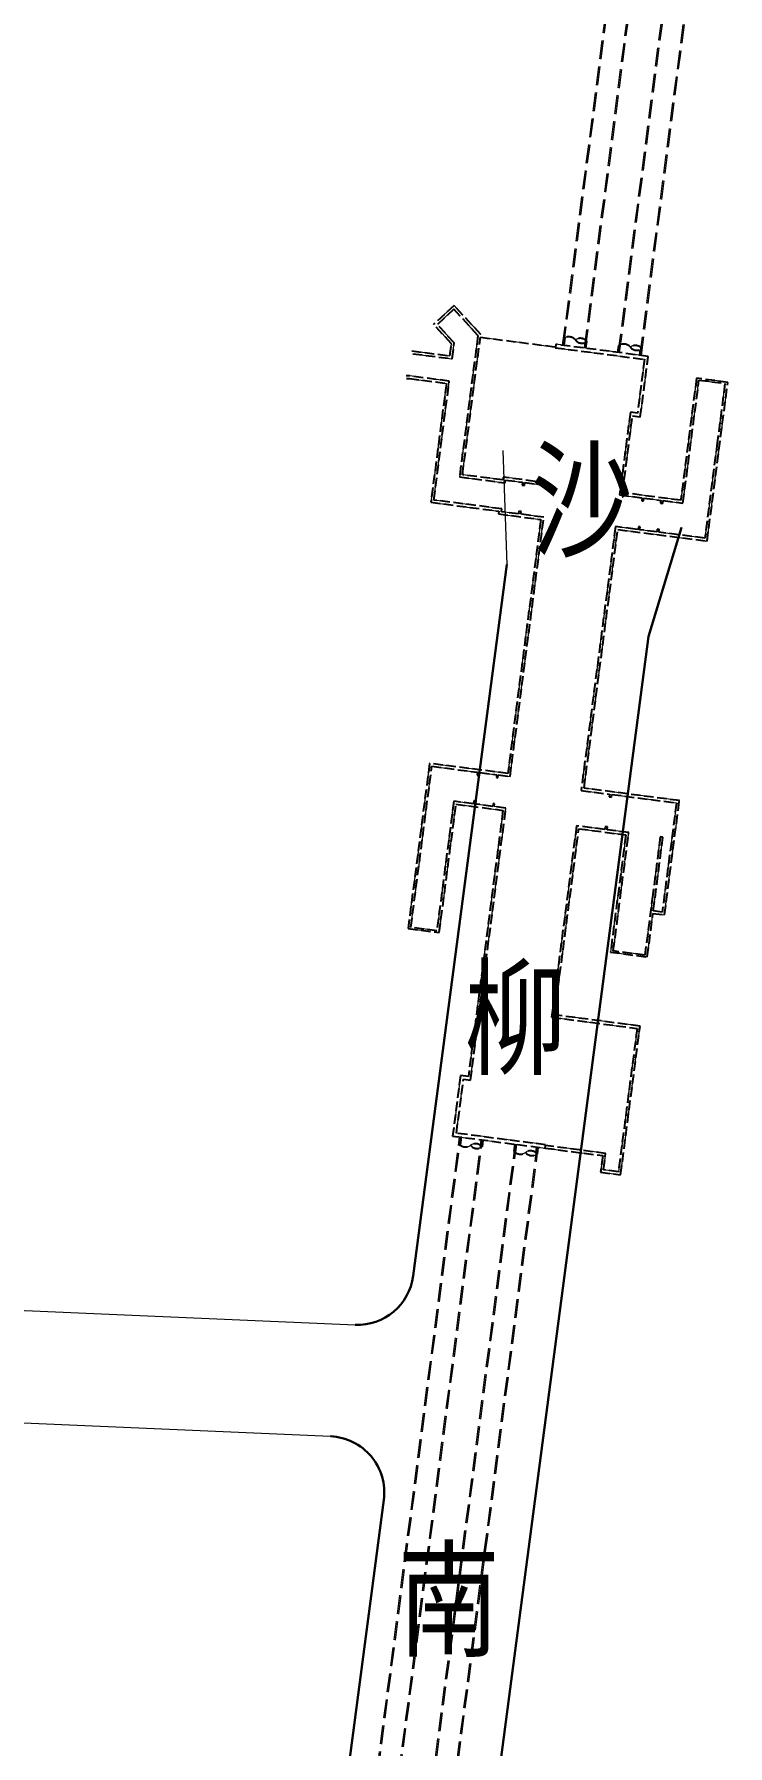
# Model space of a CAD drawing. Extents: x 0 to 531375, y 0 to 4335249.
# Drawn here: x 498031.7 to 498216.9, y 4328596.1 to 4329052.7 of the extents above; entities that cross this region are included whole.
import ezdxf

# ---------------------------------------------------------------- set-up
doc = ezdxf.new("R2010")
doc.units = 0
doc.linetypes.add('DASH', pattern=[0.35, 0.25, -0.1])
doc.layers.get('0').update_dxf_attribs({"lineweight": 15})
for name, color, linetype, lineweight in [('ZHUCIBX', 7, 'Continuous', 15), ('地铁', 4, 'Continuous', 15), ('路名', 7, 'Continuous', 15), ('道路偏置线', 3, 'Continuous', 30)]:
    doc.layers.add(name, color=color, linetype=linetype, lineweight=lineweight)
doc.styles.get("Standard").update_dxf_attribs({"font": '', "width": 0.7})
doc.styles.get('Standard').set_extended_font_data('仿宋_GB2312')

# ---------------------------------------------------------------- blocks, each defined once
blk = doc.blocks.new('总图提取 2015 11 6')
at = {"layer": '地铁', "linetype": 'DASH', "lineweight": -3, "ltscale": 10}
for p, q in [((107184.94, 296564.79), (107179.49, 296559.78)), ((107192.05, 296557.05), (107184.94, 296564.79)), ((107184.26, 296554.59), (107179.49, 296559.78)), ((107184.9, 296563.8), (107180.48, 296559.74)), ((107185, 296554.82), (107180.48, 296559.74)), ((107191.31, 296556.82), (107184.9, 296563.8)), ((107173.67, 296552.69), (107183.84, 296551.37)), ((107173.94, 296551.95), (107184.45, 296550.58)), ((107183.84, 296551.37), (107184.26, 296554.59)), ((107184.45, 296550.58), (107185, 296554.82))]:
    blk.add_line(p, q, dxfattribs=at)
for points in [[(107191.31, 296556.82), (107186.39, 296519.07), (107198.59, 296517.48), (107198.69, 296518.22), (107203.25, 296517.63), (107203.15, 296516.88), (107203.75, 296516.8), (107203.84, 296517.55), (107209.99, 296516.75), (107210.08, 296517.44), (107198.08, 296519), (107197.99, 296518.26), (107187.18, 296519.67), (107191.96, 296556.36), (107211.99, 296553.75), (107211.96, 296553.55), (107235.76, 296550.45), (107233.89, 296536.07), (107232, 296536.32), (107229.13, 296514.26), (107235.18, 296513.47), (107235.08, 296512.73), (107235.48, 296512.67), (107235.58, 296513.42), (107240.14, 296512.82), (107240.04, 296512.08), (107240.64, 296512), (107240.73, 296512.75), (107246.04, 296512.06), (107250.32, 296544.9), (107257.26, 296544), (107255.19, 296528.14), (107251.88, 296502.72), (107239.64, 296504.32), (107239.73, 296505.06), (107239.14, 296505.14), (107239.04, 296504.39), (107234.48, 296504.99), (107234.58, 296505.73), (107234.18, 296505.78), (107234.08, 296505.04), (107233.29, 296505.14), (107228.03, 296505.83), (107218.86, 296435.42), (107226.45, 296434.43), (107226.35, 296433.69), (107226.95, 296433.61), (107227.04, 296434.36), (107244.3, 296432.11), (107240.51, 296403), (107238.13, 296403.31), (107240.69, 296423), (107240, 296423.09), (107237.99, 296407.65), (107235.88, 296391.5), (107227.45, 296392.6), (107231.57, 296424.19), (107225.82, 296424.94), (107225.91, 296425.68), (107225.32, 296425.76), (107225.22, 296425.01), (107217.64, 296426), (107210.98, 296374.93), (107233.79, 296371.96), (107228.81, 296333.68), (107224.84, 296334.2), (107225.41, 296338.61), (107209.35, 296340.71), (107209.38, 296340.9), (107185.58, 296344), (107187.45, 296358.38), (107189.33, 296358.14), (107198.79, 296430.72), (107195.66, 296431.13), (107195.76, 296431.89), (107195.37, 296431.95), (107195.27, 296431.18), (107190.71, 296431.78), (107190.81, 296432.54), (107190.21, 296432.62), (107190.11, 296431.85), (107184.86, 296432.54), (107180.36, 296398), (107173.42, 296398.91), (107179.01, 296441.87), (107191.21, 296440.28), (107191.11, 296439.54), (107191.71, 296439.46), (107191.8, 296440.21), (107196.37, 296439.61), (107196.27, 296438.87), (107196.66, 296438.81), (107196.76, 296439.56), (107199.89, 296439.15), (107208.89, 296508.32)], [(107214.36, 296554.14), (107214.63, 296556.23)], [(107220.16, 296553.39), (107220.4, 296555.21)], [(107209.26, 296340.01), (107224.63, 296338.01), (107224.05, 296333.6), (107229.41, 296332.9), (107234.58, 296372.57), (107211.77, 296375.54), (107218.24, 296425.22), (107230.78, 296423.58), (107226.71, 296392.3), (107236.53, 296391.02), (107238.04, 296402.62), (107241.11, 296402.22), (107245.08, 296432.71), (107219.65, 296436.02), (107228.64, 296505.04), (107252.48, 296501.94), (107258, 296544.3), (107249.67, 296545.39), (107245.43, 296512.84), (107229.91, 296514.86), (107232.58, 296535.34), (107234.66, 296535.06), (107236.77, 296551.23), (107212.08, 296554.44), (107211.99, 296553.75)], [(107219.81, 296553.43), (107220.01, 296554.97)], [(107229.03, 296552.23), (107229.31, 296554.32)], [(107234.49, 296551.52), (107234.69, 296553.06)], [(107234.84, 296551.48), (107235.07, 296553.29)], [(107208.89, 296508.32), (107202.75, 296509.12), (107202.84, 296509.86), (107202.25, 296509.94), (107202.15, 296509.2), (107197.59, 296509.79), (107197.69, 296510.54), (107179.54, 296512.9), (107183.67, 296544.63), (107173.14, 296546), (107172.13, 296546.05)], [(107172.26, 296545.34), (107173.06, 296545.31), (107182.89, 296544.02), (107178.76, 296512.3), (107196.9, 296509.93), (107196.81, 296509.19), (107208.11, 296507.72), (107199.28, 296439.94), (107178.41, 296442.66), (107172.67, 296398.6), (107181, 296397.52), (107185.46, 296431.75), (107198, 296430.12), (107188.76, 296359.12), (107186.67, 296359.39), (107184.57, 296343.23), (107209.26, 296340.01), (107209.35, 296340.71)], [(107186.85, 296342.93), (107186.58, 296340.84)], [(107192.3, 296342.22), (107192.1, 296340.68)], [(107192.65, 296342.17), (107192.41, 296340.35)], [(107201.52, 296341.02), (107201.25, 296338.92)], [(107206.98, 296340.31), (107206.78, 296338.76)], [(107207.33, 296340.26), (107207.09, 296338.44)]]:
    blk.add_lwpolyline(points, dxfattribs=at)
for points in [[(107214.01, 296554.19), (107214.25, 296556.01, -0.404347), (107217.32, 296555.61, 0.407198), (107220.4, 296555.21, 0.404683), (107217.32, 296555.61)], [(107228.69, 296552.28), (107228.92, 296554.09, -0.404347), (107232, 296553.69, 0.407211), (107235.07, 296553.29, 0.404696), (107232, 296553.69)], [(107186.5, 296342.97), (107186.26, 296341.16, 0.404347), (107189.34, 296340.76, -0.407198), (107192.41, 296340.35, -0.404683), (107189.34, 296340.76)], [(107201.18, 296341.06), (107200.94, 296339.24, 0.404347), (107204.01, 296338.84, -0.407198), (107207.09, 296338.44, -0.404683), (107204.01, 296338.84)]]:
    blk.add_lwpolyline(points, format="xyb", dxfattribs=at)
blk = doc.blocks.new('A$C1FB5052D')
blk.add_blockref('总图提取 2015 11 6', (-107044.53, -294821.73))
blk = doc.blocks.new('天津2000地铁')
at = {"layer": '地铁', "linetype": 'DASH', "ltscale": 20}
for p, q in [((169.39, 1732.48), (189.3, 1885.33)), ((169.73, 1732.43), (189.64, 1885.28)), ((175.19, 1731.72), (195.1, 1884.57)), ((175.54, 1731.68), (195.44, 1884.53)), ((184.26, 1730.54), (196.62, 1825.46)), ((184.61, 1730.5), (196.97, 1825.41)), ((190.06, 1729.79), (202.43, 1824.7)), ((190.41, 1729.74), (202.77, 1824.66)), ((140.42, 1743.06), (134.97, 1738.05)), ((140.38, 1742.07), (135.96, 1738.01)), ((146.79, 1735.09), (140.38, 1742.07)), ((147.52, 1735.33), (140.42, 1743.06)), ((139.74, 1732.86), (134.97, 1738.05)), ((140.47, 1733.09), (135.96, 1738.01)), ((129.15, 1730.96), (139.32, 1729.64)), ((139.32, 1729.64), (139.74, 1732.86)), ((139.92, 1728.85), (140.47, 1733.09)), ((129.42, 1730.22), (139.92, 1728.85)), ((115.36, 1317.67), (141.88, 1521.26)), ((115.71, 1317.63), (142.22, 1521.22)), ((121.16, 1316.92), (147.68, 1520.51)), ((121.51, 1316.87), (148.02, 1520.46)), ((124.6, 1272.51), (156.75, 1519.32)), ((124.95, 1272.46), (157.1, 1519.28)), ((130.4, 1271.75), (162.55, 1518.57)), ((130.75, 1271.71), (162.9, 1518.52))]:
    blk.add_line(p, q, dxfattribs=at)
for points in [[(146.79, 1735.09), (141.87, 1697.34), (154.07, 1695.75), (154.16, 1696.49), (158.72, 1695.9), (158.63, 1695.15), (159.22, 1695.08), (159.32, 1695.82), (165.47, 1695.02), (165.56, 1695.72), (153.56, 1697.28), (153.46, 1696.53), (142.65, 1697.94), (147.43, 1734.63), (167.46, 1732.02), (167.44, 1731.82), (191.24, 1728.72), (189.36, 1714.35), (187.48, 1714.59), (184.6, 1692.53), (190.65, 1691.74), (190.56, 1691), (190.95, 1690.95), (191.05, 1691.69), (195.61, 1691.1), (195.52, 1690.35), (196.11, 1690.28), (196.21, 1691.02), (201.51, 1690.33), (205.79, 1723.18), (212.73, 1722.27), (210.67, 1706.41), (207.36, 1680.99), (195.11, 1682.59), (195.21, 1683.33), (194.61, 1683.41), (194.52, 1682.67), (189.95, 1683.26), (190.05, 1684), (189.65, 1684.06), (189.56, 1683.31), (188.76, 1683.41), (183.51, 1684.1), (174.34, 1613.69), (181.92, 1612.71), (181.83, 1611.96), (182.42, 1611.88), (182.52, 1612.63), (199.77, 1610.38), (195.98, 1581.28), (193.6, 1581.59), (196.17, 1601.27), (195.47, 1601.36), (193.46, 1585.92), (191.36, 1569.78), (182.93, 1570.88), (187.04, 1602.46), (181.29, 1603.21), (181.39, 1603.95), (180.79, 1604.03), (180.7, 1603.29), (173.11, 1604.27), (166.46, 1553.2), (189.27, 1550.23), (184.28, 1511.96), (180.31, 1512.47), (180.89, 1516.89), (164.82, 1518.98), (164.85, 1519.18), (141.05, 1522.28), (142.92, 1536.66), (144.81, 1536.41), (154.26, 1609), (151.14, 1609.4), (151.24, 1610.17), (150.84, 1610.22), (150.74, 1609.46), (146.18, 1610.05), (146.28, 1610.81), (145.68, 1610.89), (145.59, 1610.13), (140.33, 1610.81), (135.83, 1576.28), (128.89, 1577.18), (134.49, 1620.15), (146.68, 1618.56), (146.59, 1617.81), (147.18, 1617.73), (147.28, 1618.48), (151.84, 1617.88), (151.74, 1617.14), (152.14, 1617.09), (152.24, 1617.83), (155.36, 1617.43), (164.37, 1686.59)], [(164.73, 1518.29), (180.1, 1516.28), (179.53, 1511.87), (184.88, 1511.17), (190.05, 1550.84), (167.24, 1553.81), (173.71, 1603.49), (186.26, 1601.86), (182.18, 1570.57), (192, 1569.29), (193.51, 1580.89), (196.59, 1580.49), (200.56, 1610.98), (175.12, 1614.3), (184.11, 1683.31), (207.96, 1680.21), (213.48, 1722.58), (205.15, 1723.66), (200.91, 1691.11), (185.39, 1693.13), (188.06, 1713.61), (190.14, 1713.34), (192.24, 1729.5), (167.55, 1732.72), (167.46, 1732.02)], [(169.83, 1732.42), (170.11, 1734.51)], [(175.29, 1731.71), (175.49, 1733.25)], [(175.63, 1731.66), (175.87, 1733.48)], [(184.51, 1730.5), (184.78, 1732.6)], [(189.96, 1729.79), (190.16, 1731.34)], [(190.31, 1729.75), (190.55, 1731.57)], [(164.37, 1686.59), (158.22, 1687.39), (158.32, 1688.14), (157.72, 1688.21), (157.63, 1687.47), (153.06, 1688.06), (153.16, 1688.81), (135.01, 1691.17), (139.15, 1722.9), (128.61, 1724.28), (127.6, 1724.32)], [(127.74, 1723.61), (128.53, 1723.58), (138.36, 1722.29), (134.23, 1690.57), (152.38, 1688.2), (152.28, 1687.46), (163.58, 1685.99), (154.76, 1618.21), (133.88, 1620.93), (128.14, 1576.87), (136.47, 1575.79), (140.93, 1610.03), (153.48, 1608.39), (144.23, 1537.39), (142.15, 1537.66), (140.04, 1521.5), (164.73, 1518.29), (164.82, 1518.98)], [(142.32, 1521.2), (142.05, 1519.11)], [(147.78, 1520.49), (147.58, 1518.95)], [(148.12, 1520.44), (147.89, 1518.63)], [(157, 1519.29), (156.73, 1517.2)], [(162.45, 1518.58), (162.25, 1517.04)], [(162.8, 1518.53), (162.56, 1516.72)]]:
    blk.add_lwpolyline(points, dxfattribs=at)
for points in [[(169.49, 1732.46), (169.72, 1734.28, -0.404347), (172.8, 1733.88, 0.407198), (175.87, 1733.48, 0.404683), (172.8, 1733.88)], [(184.16, 1730.55), (184.4, 1732.37, -0.404347), (187.47, 1731.97, 0.407211), (190.55, 1731.57, 0.404696), (187.47, 1731.97)], [(141.98, 1521.25), (141.74, 1519.43, 0.404347), (144.81, 1519.03, -0.407198), (147.89, 1518.63, -0.404683), (144.81, 1519.03)], [(156.65, 1519.33), (156.41, 1517.52, 0.404347), (159.49, 1517.12, -0.407198), (162.56, 1516.72, -0.404683), (159.49, 1517.12)]]:
    blk.add_lwpolyline(points, format="xyb", dxfattribs=at)

msp = doc.modelspace()

# ---------------------------------------------------------------- linework, layer by layer
at = {"layer": 'ZHUCIBX', "color": 7}
for points in [[(498156.79251, 4328941.66591), (498157.84076, 4328911.26995)], [(498156.79251, 4328941.66591), (498157.84076, 4328911.26995)], [(498204.52935, 4328921.17365), (498195.66285, 4328892.08072)], [(497737.78425, 4328724.91087), (498117.3731, 4328708.43274)], [(497738.02569, 4328694.8721), (498110.82611, 4328678.68866)]]:
    msp.add_lwpolyline(points, dxfattribs=at)
at = {"layer": '道路偏置线', "color": 1}
for points in [[(498204.52935, 4328921.17365), (498195.66285, 4328892.08072)], [(498157.84076, 4328911.26995), (498132.89577, 4328721.46409)], [(498195.66285, 4328892.08072), (498146.31828, 4328516.61896)], [(498125.04769, 4328661.7482), (498108.36128, 4328534.78168)]]:
    msp.add_lwpolyline(points, dxfattribs=at)
for points in [[(498117.3731, 4328708.43274, 0.388871511), (498132.89577, 4328721.46409)], [(498125.04769, 4328661.7482, 0.440018016), (498110.82611, 4328678.68866)]]:
    msp.add_lwpolyline(points, format="xyb", dxfattribs=at)

# ---------------------------------------------------------------- block references
at = {"layer": '地铁', "color": 1}
msp.add_blockref('天津2000地铁', (498003.38431, 4327237.28522), dxfattribs=at)
at = {"layer": '地铁'}
msp.add_blockref('A$C1FB5052D', (498003.38431, 4327237.28522), dxfattribs=at)

# ---------------------------------------------------------------- texts
at = {"layer": '路名', "color": 7, "width": 0.8}
for s, p in [('沙', (498164.30044, 4328916.04937)), ('柳', (498146.53255, 4328777.81024)), ('南', (498128.75175, 4328622.55868))]:
    msp.add_text(s, height=25, dxfattribs=at).set_placement(p)

doc.saveas('drawing.dxf')
